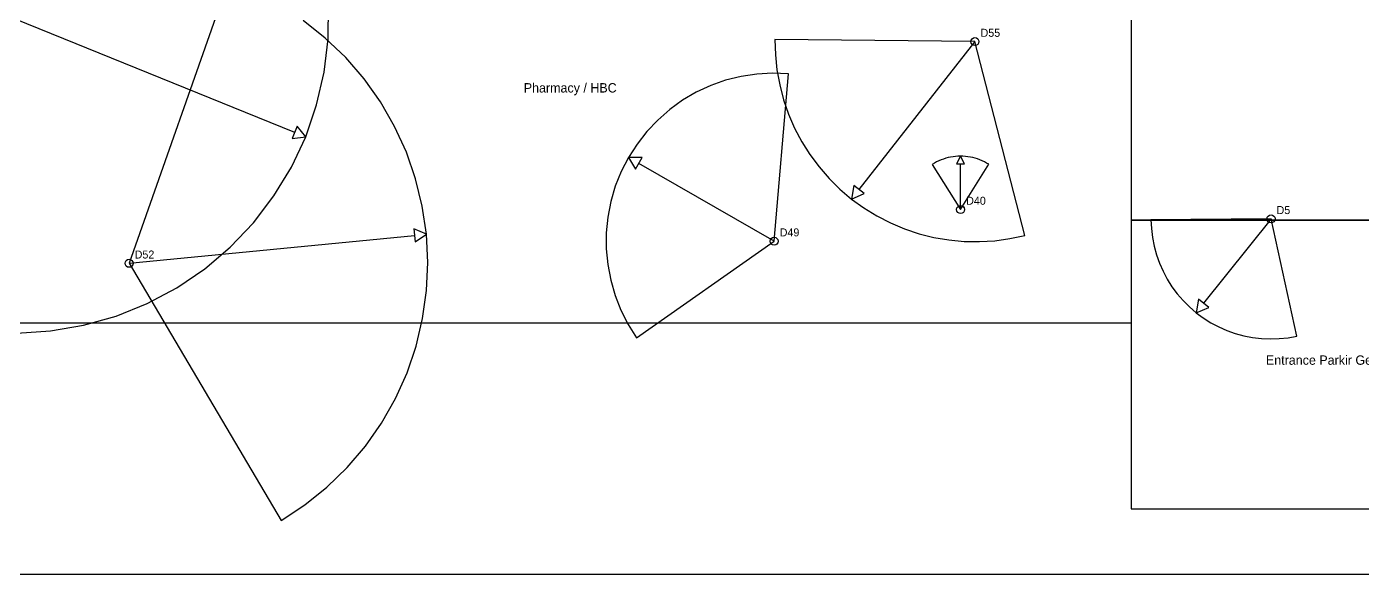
# Model space of a CAD drawing. Header units: metres. Extents: x 0 to 119, y 0 to 107.
# Drawn here: x 27.7 to 77.7, y 0 to 20.5 of the extents above; entities that cross this region are included whole.
import ezdxf

# ---------------------------------------------------------------- set-up
doc = ezdxf.new("R2010")
doc.units = ezdxf.units.M
for name, color, linetype, true_color in [('CAMERA_RANGE', 7, 'Continuous', 0x07c1ff), ('CAMERAS', 7, 'Continuous', 0x99d334), ('LABELS', 7, 'Continuous', 0xffffff), ('ZONES', 7, 'Continuous', 0xf8bd38)]:
    doc.layers.add(name, color=color, linetype=linetype, true_color=true_color)

msp = doc.modelspace()

# ---------------------------------------------------------------- linework, layer by layer
at = {"layer": 'CAMERA_RANGE', "color": 2}
for p, q in [((27.192, 20.842), (37.708, 16.572)), ((63.218, 19.97), (58.868, 14.423)), ((55.688, 12.488), (50.617, 15.404)), ((62.678, 13.674), (62.675, 15.394)), ((74.317, 13.324), (71.79, 10.159)), ((31.504, 11.658), (42.203, 12.707))]:
    msp.add_line(p, q, dxfattribs=at)
for points in [[(35.224, 22.222), (31.504, 11.658), (37.206, 2.018), (38.09, 2.599), (38.916, 3.261), (39.675, 3.998), (40.362, 4.804), (40.969, 5.67), (41.492, 6.591), (41.926, 7.556), (42.267, 8.558), (42.511, 9.588), (42.658, 10.636), (42.704, 11.694), (42.651, 12.751), (42.498, 13.798), (42.247, 14.826), (41.9, 15.826), (41.46, 16.789), (40.931, 17.706), (40.318, 18.569), (39.626, 19.37), (38.862, 20.102), (38.032, 20.759)], [(27.3, 9.042), (28.559, 9.121), (29.801, 9.334), (31.014, 9.678), (32.184, 10.149), (33.296, 10.743), (34.339, 11.452), (35.3, 12.268), (36.168, 13.182), (36.934, 14.184), (37.589, 15.261), (38.125, 16.402), (38.536, 17.594), (38.818, 18.823), (38.967, 20.075), (38.982, 21.336)]]:
    msp.add_lwpolyline(points, dxfattribs=at)
for points in [[(63.218, 19.97), (55.719, 20.049), (55.735, 19.477), (55.794, 18.907), (55.897, 18.344), (56.042, 17.79), (56.23, 17.249), (56.457, 16.724), (56.725, 16.218), (57.03, 15.733), (57.371, 15.273), (57.747, 14.841), (58.154, 14.439), (58.591, 14.068), (59.054, 13.733), (59.542, 13.433), (60.052, 13.172), (60.58, 12.95), (61.123, 12.769), (61.678, 12.63), (62.243, 12.534), (62.813, 12.481), (63.385, 12.472), (63.957, 12.507), (64.524, 12.585), (65.084, 12.706)], [(55.688, 12.488), (56.226, 18.765), (55.631, 18.788), (55.037, 18.754), (54.448, 18.665), (53.871, 18.52), (53.309, 18.322), (52.769, 18.071), (52.255, 17.77), (51.772, 17.423), (51.324, 17.031), (50.914, 16.599), (50.548, 16.13), (50.227, 15.628), (49.955, 15.099), (49.734, 14.546), (49.566, 13.975), (49.453, 13.39), (49.396, 12.797), (49.395, 12.202), (49.45, 11.609), (49.561, 11.024), (49.726, 10.452), (49.945, 9.899), (50.215, 9.368), (50.534, 8.865)], [(38.125, 16.402), (37.801, 16.801), (37.615, 16.342)], [(50.227, 15.628), (50.493, 15.189), (50.74, 15.619)], [(62.678, 13.674), (63.735, 15.372), (63.655, 15.419), (63.572, 15.463), (63.488, 15.503), (63.402, 15.538), (63.315, 15.57), (63.226, 15.597), (63.136, 15.621), (63.045, 15.64), (62.953, 15.655), (62.86, 15.666), (62.767, 15.672), (62.674, 15.674), (62.581, 15.672), (62.488, 15.665), (62.396, 15.654), (62.304, 15.639), (62.213, 15.619), (62.123, 15.596), (62.034, 15.568), (61.947, 15.536), (61.861, 15.5), (61.777, 15.46), (61.695, 15.416), (61.615, 15.368)], [(62.674, 15.674), (62.521, 15.394), (62.829, 15.394)], [(58.591, 14.068), (59.063, 14.27), (58.674, 14.575)], [(74.317, 13.324), (69.817, 13.293), (69.831, 12.959), (69.871, 12.628), (69.935, 12.3), (70.023, 11.979), (70.134, 11.664), (70.269, 11.359), (70.425, 11.064), (70.604, 10.782), (70.802, 10.514), (71.02, 10.261), (71.256, 10.025), (71.509, 9.807), (71.777, 9.609), (72.06, 9.431), (72.355, 9.274), (72.66, 9.14), (72.975, 9.029), (73.297, 8.941), (73.624, 8.878), (73.956, 8.839), (74.289, 8.824), (74.623, 8.835), (74.955, 8.87), (75.283, 8.929)], [(42.651, 12.751), (42.179, 12.953), (42.227, 12.461)], [(71.509, 9.807), (71.983, 10.005), (71.596, 10.313)]]:
    msp.add_lwpolyline(points, close=True, dxfattribs=at)
at = {"layer": 'CAMERAS', "true_color": 0x99d334}
for centre in [(63.218, 19.97), (62.678, 13.674), (74.317, 13.324), (55.688, 12.488), (31.504, 11.658)]:
    msp.add_circle(centre, 0.15, dxfattribs=at)
at = {"layer": 'ZONES', "true_color": 0xf8bd38}
msp.add_lwpolyline([(0, 0), (119.25, 0), (119.25, 107.102), (0, 107.102)], close=True, dxfattribs=at)
at = {"layer": 'ZONES', "true_color": 0x47e0fd}
msp.add_lwpolyline([(86.146, 85.955), (77.338, 85.924), (77.338, 85.542), (71.359, 85.51), (71.391, 73.14), (69.101, 73.14), (69.07, 57.653), (69.07, 42.707), (69.07, 13.292), (69.07, 13.292), (79.214, 13.292)], dxfattribs=at)
at = {"layer": 'ZONES', "true_color": 0xb8a394}
msp.add_lwpolyline([(23.532, 9.413), (23.532, 26.712), (69.07, 26.712), (69.07, 9.413), (23.532, 9.413)], close=True, dxfattribs=at)
at = {"layer": 'ZONES', "true_color": 0x1673f9}
msp.add_lwpolyline([(69.07, 2.449), (79.182, 2.449), (79.182, 13.261), (69.07, 13.261), (69.07, 2.449)], close=True, dxfattribs=at)

# ---------------------------------------------------------------- texts
at = {"layer": 'LABELS', "true_color": 0xffffff}
for s, height, p in [('D55', 0.3, (63.428, 20.15)), ('Pharmacy / HBC', 0.35, (46.301, 18.062)), ('D40', 0.3, (62.888, 13.854)), ('D5', 0.3, (74.527, 13.504)), ('D49', 0.3, (55.898, 12.668)), ('D52', 0.3, (31.714, 11.838)), ('Entrance Parkir Gedung', 0.35, (74.126, 7.855))]:
    msp.add_text(s, height=height, dxfattribs=at).set_placement(p)

doc.saveas('drawing.dxf')
